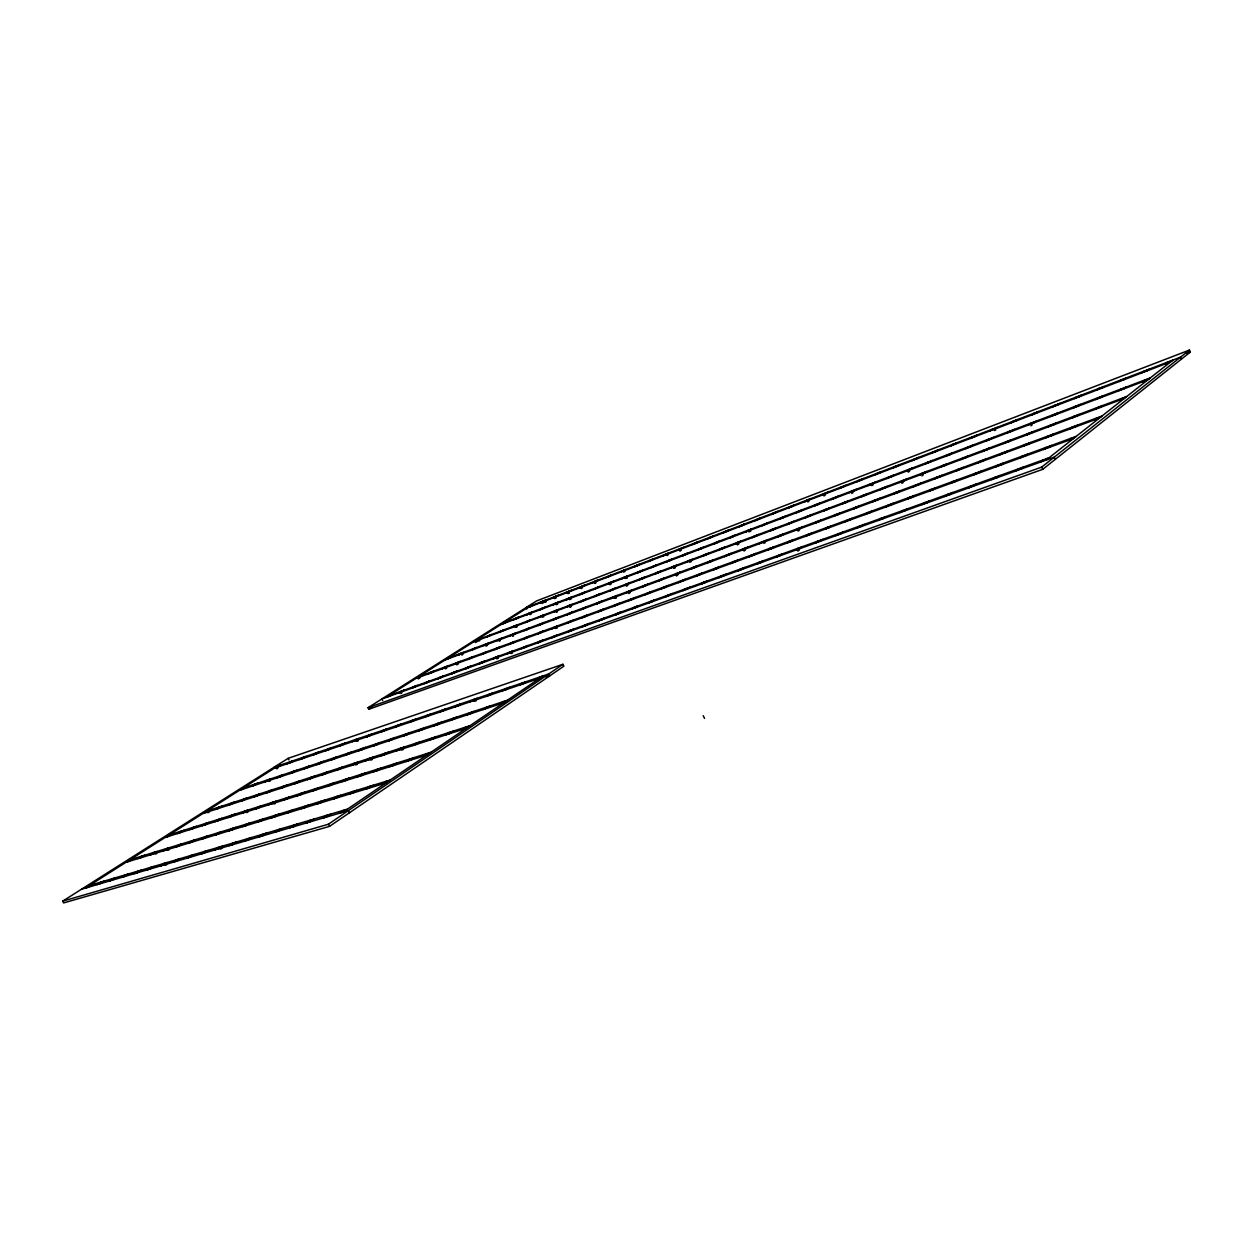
<?xml version="1.0" encoding="UTF-8"?>
<svg xmlns="http://www.w3.org/2000/svg" width="1253" height="1253" viewBox="0 0 1253 1253"><rect width="100%" height="100%" fill="white"/><g stroke="black" fill="none" stroke-linecap="round" stroke-linejoin="round"><path stroke-width="1.5" d="M1042.731 469.327L1190.35 352.046L1189.457 350.073L536.613 600.923L368.022 707.726L368.836 709.245L1042.731 469.327L1041.697 467.103L1189.457 350.073M1046.239 460.023L1172.933 360.065M1040.757 461.997L1043.592 459.757M1068.026 440.539L1070.735 438.409M1094.041 420.053L1096.641 418.016M1118.929 400.474L1121.404 398.532M1142.72 381.758L1145.085 379.894M1165.494 363.824L1167.765 362.039M1015.964 470.909L1018.83 468.685M1043.498 449.482L1046.239 447.352M1069.796 429.012L1072.411 426.975M1094.934 409.449L1097.44 407.507M1119.007 390.717L1121.404 388.853M1142.063 372.783L1144.365 370.998M1021.32 468.982L1024.171 466.758M1048.792 447.556L1051.533 445.426M1075.043 427.085L1077.643 425.049M1100.118 407.507L1102.624 405.565M1124.129 388.79L1126.525 386.911M1147.137 370.841L1149.424 369.055M991.703 479.633L994.6 477.409M1019.488 458.238L1022.26 456.108M1046.051 437.798L1048.698 435.762M1071.456 418.236L1073.978 416.294M1095.78 399.519L1098.208 397.64M1119.086 381.57L1121.419 379.769M996.949 477.753L999.831 475.514M1024.688 456.343L1027.444 454.212M1051.189 435.903L1053.82 433.867M1076.531 416.341L1079.052 414.383M1100.807 397.608L1103.22 395.744M1124.051 379.659L1126.369 377.873M967.989 488.169L970.903 485.945M996.01 466.805L998.798 464.675M1022.808 446.381L1025.471 444.361M1048.448 426.85L1051.001 424.892M1073.007 408.118L1075.466 406.254M1096.563 390.169L1098.912 388.383M973.111 486.321L976.024 484.097M1001.084 464.957L1003.872 462.827M1027.836 444.533L1030.483 442.497M1053.428 424.986L1055.966 423.044M1077.94 406.27L1080.384 404.39M1101.434 388.32L1103.783 386.519M944.778 496.517L947.707 494.293M973.017 475.2L975.821 473.07M1000.035 454.808L1002.729 452.772M1025.909 435.277L1028.478 433.334M1050.687 416.576L1053.162 414.696M1074.479 398.626L1076.844 396.825M949.79 494.7L952.719 492.492M977.982 473.383L980.786 471.253M1004.953 452.991L1007.647 450.955M1030.78 433.46L1033.349 431.518M1055.527 414.743L1057.986 412.879M1079.256 396.794L1081.621 395.008M926.969 502.907L929.914 500.699M955.366 481.638L958.2 479.507M982.556 461.261L985.265 459.24M1008.587 441.761L1011.187 439.819M1033.553 423.06L1036.027 421.196M1057.501 405.111L1059.881 403.325M1030.953 425.816L1032.19 424.892M922.051 504.677L925.012 502.469M950.51 483.407L953.329 481.293M977.732 463.046L980.441 461.026M1003.81 443.546L1006.41 441.604M1028.807 424.845L1031.313 422.981M1052.802 406.912L1055.198 405.111M899.811 512.681L902.802 510.472M928.457 491.442L931.308 489.328M955.882 471.128L958.608 469.092M982.148 451.644L984.78 449.702M1007.365 432.958L1009.871 431.095M1031.548 415.025L1033.976 413.239M904.619 510.942L907.595 508.734M933.219 489.704L936.069 487.589M960.597 469.374L963.322 467.353M986.831 449.89L989.447 447.947M1012.001 431.204L1014.507 429.34M1036.153 413.271L1038.565 411.485M882.754 518.82L885.746 516.612M911.526 497.629L914.392 495.515M939.092 477.33L941.833 475.31M965.515 457.878L968.146 455.935M990.872 439.208L993.394 437.344M1015.212 421.274L1017.64 419.489M878.04 520.512L881.047 518.303M906.859 499.32L909.725 497.222M934.456 479.038L937.213 477.017M960.926 459.585L963.557 457.643M986.315 440.931L988.852 439.067M1010.701 422.997L1013.129 421.212M856.723 528.171L859.73 525.978M885.699 507.042L888.581 504.943M913.468 486.806L916.241 484.786M940.11 467.385L942.757 465.443M965.671 448.731L968.224 446.882M990.23 430.828L992.689 429.043M861.328 526.511L864.335 524.318M890.272 505.382L893.154 503.267M918.01 485.115L920.767 483.094M944.605 465.693L947.252 463.751M970.135 447.039L972.688 445.191M994.663 429.137L997.106 427.351M835.829 535.689L838.868 533.496M864.962 514.607L867.859 512.508M892.888 494.402L895.676 492.398M919.686 475.012L922.349 473.086M945.42 456.405L947.988 454.541M970.151 438.503L972.61 436.717M840.356 534.06L843.379 531.867M869.441 512.978L872.354 510.879M897.336 492.758L900.124 490.737M924.103 473.368L926.766 471.426M949.805 454.745L952.358 452.881M974.489 436.843L976.964 435.057M921.91 475.921L923.242 474.95M815.374 543.05L818.413 540.857M844.632 522.031L847.561 519.932M872.715 501.858L875.502 499.853M899.654 482.515L902.348 480.588M925.544 463.923L928.128 462.059M950.432 446.052L952.906 444.267M819.791 541.453L822.829 539.276M849.033 520.418L851.946 518.319M877.069 500.245L879.872 498.24M903.993 480.886L906.671 478.959M929.836 462.294L932.42 460.431M954.692 444.408L957.182 442.622M901.878 483.392L903.225 482.421M795.31 550.255L798.365 548.078M824.709 529.299L827.638 527.2M852.917 509.172L855.736 507.167M879.998 489.86L882.707 487.934M906.029 471.3L908.629 469.452M931.057 453.445L933.563 451.66M799.649 548.704L802.703 546.512M829.016 527.717L831.945 525.634M857.193 507.59L860.012 505.585M884.258 488.278L886.952 486.352M910.258 469.703L912.842 467.855M935.255 451.847L937.745 450.062M797.785 551.101L799.32 550.02M908.19 472.162L909.49 471.238M775.654 557.334L781.903 554.171L776.735 556.786L778.896 555.251M805.178 536.425L808.122 534.342M833.496 516.361L836.331 514.356M860.717 497.081L863.427 495.154M886.873 478.552L889.489 476.704M912.043 460.712L914.565 458.943M779.914 555.799L782.968 553.622M809.407 534.874L812.336 532.791M837.709 514.811L840.528 512.806M864.883 495.515L867.593 493.588M891.024 476.986L893.624 475.122M916.162 459.146L918.668 457.361M756.389 564.257L759.475 562.096M786.007 543.41L788.967 541.327M814.45 523.394L817.285 521.405M841.781 504.16L844.506 502.249M868.078 485.663L870.694 483.815M893.373 467.855L895.895 466.085M760.555 562.754L763.641 560.592M790.157 541.907L793.102 539.824M818.569 521.875L821.404 519.87M845.885 502.625L848.61 500.714M872.135 484.128L874.766 482.28M897.414 466.304L899.936 464.534M798.067 531.115L799.492 530.113M851.774 493.463L853.089 492.554M737.5 571.055C754.149 562.017 732.379 574.735 740.727 568.987M767.212 550.271L770.172 548.203M795.765 530.301L798.615 528.312M823.205 511.114L825.946 509.204M849.612 492.648L852.244 490.8M875.033 474.871L877.57 473.101M741.588 569.582L744.674 567.421M771.284 548.783L774.244 546.715M799.806 528.813L802.656 526.824M827.231 509.611L829.956 507.7M853.606 491.129L856.238 489.296M878.995 473.352L881.532 471.582M722.981 576.27L726.067 574.125M752.755 555.549L755.731 553.466M781.386 535.626L784.237 533.637M808.905 516.455L811.662 514.544M835.391 498.021L838.038 496.188M860.905 480.275L863.458 478.489M718.971 577.711L722.057 575.566M748.777 556.99L751.753 554.922M777.408 537.083L780.274 535.094M804.959 517.943L810.707 515.124L805.914 517.364L807.887 516.095M831.475 499.508L834.122 497.676M857.005 481.763L859.558 479.993M700.787 584.258L703.888 582.112M730.671 563.599L733.663 561.532M759.396 543.739L762.278 541.766M787.041 524.647L789.797 522.736M813.651 506.259L816.314 504.411M839.291 488.529L841.859 486.759M704.719 582.833L707.82 580.687M734.587 562.174L737.578 560.107M763.296 542.298L766.163 540.325M790.925 523.19L793.682 521.279M817.504 504.787L820.167 502.954M842.94 487.025L844.741 485.772L840.183 487.997L845.681 485.303M744.031 551.038L745.457 550.051M823.973 495.969L825.257 495.092M682.963 590.664L686.064 588.534M712.91 570.084L715.902 568.016M741.729 550.286L744.595 548.297M769.452 531.225L772.208 529.314M796.141 512.869L798.819 511.036M821.874 495.186L824.458 493.416M686.816 589.27L689.917 587.14M716.763 568.674L719.739 566.622M745.551 548.861L748.417 546.888M773.258 529.8L776.03 527.889M799.931 511.443L802.609 509.611M825.649 493.745L828.217 491.975M329.539 826.369L563.897 666.189L562.926 664.294L288.143 758.331L62.65 901.173L63.637 902.927L329.539 826.369L328.396 824.223L62.65 901.173M665.453 596.961L668.569 594.83M695.478 576.443L701.257 573.514L696.464 575.941L698.594 574.485M724.359 556.692L727.241 554.719M752.16 537.694L754.933 535.798M778.943 519.384L781.621 517.552M804.771 501.733L807.355 499.963M669.149 595.488L671.326 594.094L666.471 596.444L672.36 593.468M699.252 575.064L702.244 573.013M728.118 555.314L731 553.34M755.904 536.3L758.676 534.389M782.671 517.975L785.349 516.142M808.31 500.26C815.405 495.593 796.469 506.306 811.051 498.553M737.406 544.789L738.8 543.849L737.829 544.522M328.396 824.223L562.926 664.294M339.218 813.307L343.682 810.268M382.149 784.112L386.425 781.214M423.169 756.217L427.242 753.445M462.388 729.544L466.288 726.897M499.931 704.014L503.675 701.476M535.908 679.565L542.157 676.401L536.973 679.016L539.51 677.293M648.287 603.132L651.403 601.017M678.359 582.676L681.366 580.64M707.303 563.004L710.2 561.031M735.182 544.053L737.97 542.157M762.043 525.774L764.722 523.958M787.949 508.154L790.533 506.4M342.915 812.226L543.222 675.853M651.999 601.8L655.115 599.67M682.071 581.329L685.062 579.293M710.999 561.642L713.881 559.668M738.863 542.674L741.635 540.779M765.708 524.396L768.387 522.564M791.583 506.776L794.183 505.006M322.475 818.24L326.923 815.233M365.328 789.249L369.588 786.367M406.285 761.542L410.357 758.785M445.457 735.025L449.373 732.379M482.985 709.637L486.728 707.099M518.961 685.297L522.532 682.869M631.434 609.193L634.551 607.078M661.553 588.816L664.56 586.78M690.56 569.191L693.457 567.233M718.486 550.286L721.289 548.407M745.425 532.071L748.119 530.238M771.409 514.482L774.009 512.728M326.093 817.175L330.557 814.152M368.962 788.137L373.222 785.255M409.935 760.383L414.007 757.626M449.122 733.835L453.022 731.204M486.65 708.415L490.393 705.893M522.626 684.06L526.213 681.632M635.083 607.877L638.2 605.763M665.186 587.485L668.194 585.449M694.178 567.86L697.075 565.886M722.104 548.939L724.892 547.044M749.028 530.708L751.722 528.876M774.84 513.057L776.688 511.819L772.318 514.028L777.58 511.349M309.616 822.031L314.08 819.023M352.406 793.196L356.666 790.314M393.317 765.614L397.389 762.873M432.473 739.223L436.373 736.592M469.969 713.944L473.712 711.422M505.93 689.714L509.517 687.286M618.387 613.735C626.249 608.3 606.421 620.047 621.582 611.746M648.615 593.53L651.623 591.51M677.654 573.952L680.567 572.01M705.533 555.016C712.628 550.145 694.225 560.921 708.446 553.215M732.629 536.91L735.323 535.094M758.66 519.353L761.276 517.599M676.401 575.988L677.842 575.002M306.077 823.08L310.54 820.073M348.851 794.277L353.111 791.41M389.746 766.742L393.818 764.001M428.886 740.382L432.786 737.766M466.382 715.134L470.11 712.628M502.343 690.92L505.93 688.508M614.878 615.145L618.011 613.046M645.044 594.83L648.052 592.81M674.098 575.268L676.996 573.326M702.087 556.426L704.891 554.546M729.089 538.242C742.81 530.802 725.393 540.967 731.909 536.503M755.136 520.7L757.752 518.946M290.054 827.794L294.486 824.819M332.718 799.195L336.963 796.36M373.551 771.848L377.607 769.123M412.629 745.645L416.529 743.029M450.093 720.538L453.837 718.032M486.039 696.449L489.625 694.037M598.621 620.987L601.753 618.888M628.834 600.751L631.841 598.73M657.919 581.251L660.832 579.309M685.971 562.456L688.774 560.577M713.035 544.319C727.053 536.754 709.151 547.138 715.855 542.58M739.145 526.824C753.037 519.384 734.947 529.721 741.886 525.132M293.515 826.776L297.963 823.801M336.211 798.13L340.456 795.279M377.043 770.736L381.116 768.011M416.153 744.501L420.037 741.886M453.617 719.363L457.361 716.857M489.563 695.258L493.149 692.846M602.145 619.734L605.277 617.619M632.342 599.467L635.349 597.446M661.333 579.857L663.37 578.588L658.859 580.781L664.325 578.009M689.463 561.156L692.267 559.261M716.512 543.003L719.206 541.186M742.606 525.493L745.222 523.738M276.803 768.825L277.712 768.246M274.36 832.415L278.792 829.47M316.931 804.019L321.175 801.184M357.685 776.829L361.741 774.135M396.715 750.798L400.6 748.198M434.133 725.816L437.877 723.341M470.063 701.852L473.634 699.472M582.661 626.735C597.399 618.637 578.26 630.04 585.84 624.761M612.905 606.562C627.502 598.558 608.425 609.866 615.975 604.651M642.037 587.124L644.95 585.182M670.12 568.376L672.939 566.513M697.232 550.302L699.941 548.485M723.42 532.838L726.035 531.084M277.759 831.428L282.191 828.468M320.345 802.969L324.59 800.15M361.115 775.748L365.171 773.038M400.161 749.686L404.046 747.086M437.595 724.673L441.322 722.182M473.509 700.693L477.095 698.297M586.122 625.498L589.255 623.399M616.351 605.309L619.374 603.288M645.389 585.762L647.425 584.478L642.961 586.655L648.381 583.914M673.566 567.092L676.369 565.228M700.662 549.002L703.372 547.185M726.709 531.46L728.557 530.223L724.297 532.384L729.434 529.784M258.995 836.941L263.412 834.012M301.472 808.733L305.701 805.93M342.132 781.731L346.173 779.037M381.1 755.841L384.984 753.257M418.486 731.016L422.214 728.541M454.369 707.178L457.956 704.797M566.982 632.373L570.131 630.29M597.242 612.278L600.265 610.258M626.406 592.904L629.335 590.962M654.552 574.219L657.355 572.339M681.71 556.175C695.399 548.736 677.528 559.167 684.514 554.452M707.929 538.759L710.561 537.004M262.316 835.97L266.748 833.026M304.808 807.715L309.037 804.912M345.483 780.666L349.54 777.972M384.483 754.745L388.367 752.16M421.869 729.888L425.597 727.413M457.768 706.019L461.355 703.638M570.381 631.152L573.514 629.069M600.626 611.041L603.664 609.021M629.789 591.651L632.702 589.709M657.841 572.856L659.83 571.54L655.46 573.749L660.738 571.086M685.062 554.907L687.787 553.09M711.171 537.396L713.035 536.253L708.806 538.304L713.912 535.72M628.693 593.577L630.149 592.606M247.217 840.418L251.618 837.505M289.584 812.367L293.813 809.563M330.181 785.49L334.238 782.812M369.102 759.725L372.987 757.157M406.458 734.994L410.17 732.535M442.325 711.25L445.896 708.885M554.891 636.587L557.115 635.114L552.526 637.432L558.055 634.629M585.198 616.664L588.221 614.675M614.315 597.242L616.272 595.848L611.965 598.12L617.306 595.41M642.538 578.698L645.358 576.834M669.729 560.702L672.454 558.901M695.995 543.316L698.626 541.578M232.416 844.788L236.801 841.875M274.673 816.909L278.886 814.137M315.192 790.204L319.217 787.557M354.035 764.596L357.904 762.043M391.328 740.006L395.04 737.563M427.148 716.387L430.734 714.038M539.73 642.178L542.862 640.111M570.021 622.208L573.044 620.204M599.232 602.944L602.145 601.017M627.424 584.352L630.243 582.504M654.646 566.403L657.371 564.617M680.865 548.986L682.713 547.843L678.578 549.863L683.59 547.326M626.375 586.247L627.784 585.308M679.799 550.975L681.115 550.114L680.191 550.725M243.959 841.374L248.36 838.461M286.31 813.369L290.539 810.566M326.892 786.524L330.933 783.845M365.798 760.79L369.682 758.222M403.137 736.106L406.849 733.631M438.989 712.377L442.56 710.012M551.586 637.918L554.719 635.835M581.862 617.886L584.885 615.881M611.057 598.574L613.97 596.647M639.234 579.951L642.037 578.087M666.424 561.955L669.149 560.154M692.705 544.569C705.752 537.521 689.134 547.169 695.431 542.909M229.221 845.712L233.622 842.83M271.478 817.896L275.676 815.123M311.95 791.223L315.991 788.576M350.793 765.646L354.662 763.093M388.07 741.087L391.782 738.644M423.89 717.499L427.461 715.15M536.456 643.353C550.647 635.522 532.29 646.532 539.604 641.411M566.748 623.399L569.77 621.41M595.958 604.15L598.887 602.239M624.166 585.574L626.986 583.726M651.388 567.64L654.113 565.839M677.716 550.302L680.348 548.563M214.796 849.973L219.181 847.091M256.928 822.328L261.125 819.587M297.306 795.843L301.331 793.196M336.07 770.407L339.939 767.87M373.284 745.989L376.996 743.562M409.073 722.511L412.644 720.177M521.577 648.709L524.725 646.642M551.884 628.818L557.209 626.124L552.886 628.395L554.938 626.954M581.11 609.647L584.039 607.721M609.334 591.118L614.487 588.518L610.336 590.696L612.216 589.364M636.602 573.232L641.661 570.679L637.479 572.793L639.406 571.525M662.962 555.94C675.915 548.924 659.313 558.572 665.688 554.28M217.912 849.048L222.298 846.167M260.076 821.373L264.273 818.616M300.485 794.841L304.51 792.194M339.25 769.373L343.118 766.836M376.48 744.924L380.207 742.496M412.268 721.43L415.839 719.081M524.803 647.55L527.936 645.483M555.095 627.643L558.118 625.654M584.321 608.457L587.25 606.53M612.545 589.928L615.364 588.064M639.813 572.026L642.538 570.225M666.157 554.719L668.804 552.996M609.866 584.791L611.229 583.898M200.652 854.139L205.022 851.288M242.659 826.682L246.841 823.957M282.943 800.354L286.968 797.738M321.629 775.074L325.482 772.568M358.781 750.798L362.493 748.37M394.507 727.445L398.078 725.111M506.964 653.956L512.336 651.231L507.888 653.486L510.112 652.046M537.271 634.159L540.294 632.17M566.513 615.035L571.713 612.404L567.405 614.581L569.473 613.234M594.752 596.585L597.587 594.736M622.052 578.745L624.793 576.96M648.443 561.501L651.09 559.762M203.722 853.23L208.092 850.38M245.745 825.743L249.927 823.002M286.06 799.383L290.069 796.751M324.746 774.072L328.615 771.55M361.929 749.764L365.625 747.336M397.655 726.38L401.226 724.046M510.128 652.813L513.26 650.761M540.403 632.875C548.516 627.596 528.766 638.905 543.457 631.011M569.676 613.876L572.605 611.965M597.869 595.3L599.764 593.969L595.629 596.13L600.735 593.546M625.137 577.461L627.08 576.192L622.913 578.306L627.941 575.769M651.591 560.295L654.238 558.556M186.807 858.227L191.161 855.392M228.688 830.958L232.854 828.233M268.862 804.786L272.872 802.186M307.455 779.664L311.308 777.158M344.544 755.512L348.256 753.1M380.223 732.285L383.794 729.966M492.586 659.125L495.734 657.089M522.893 639.39C536.582 631.904 518.726 642.444 525.931 637.542M552.15 620.345L557.303 617.745L553.121 619.937L555.11 618.559M580.421 601.941L583.24 600.109M607.736 584.164L612.717 581.643L608.692 583.741L610.524 582.473M634.159 566.951L639.061 564.476L634.989 566.528L636.869 565.307M189.798 857.334L194.152 854.499M231.711 830.034L235.877 827.309M271.917 803.831L275.926 801.215M310.525 778.677L314.378 776.171M347.629 754.494L351.326 752.082M383.324 731.235L386.879 728.917M495.702 658.013L498.851 655.961M526.009 638.263L529.032 636.289M555.267 619.201L558.18 617.29M583.522 600.782L586.341 598.934M610.837 582.99L613.563 581.204M637.244 565.776L639.891 564.054M173.227 862.221L177.566 859.401M214.968 835.14L219.134 832.446M255.048 809.14L259.042 806.54M293.547 784.159L297.4 781.668M330.573 760.148L334.269 757.752M366.189 737.046L369.745 734.728M478.458 664.2L481.606 662.164M508.765 644.559L511.788 642.585M538.023 625.576L543.129 622.976L538.978 625.153L540.967 623.79M566.293 607.235L569.128 605.387M593.64 589.49C606.734 582.394 589.536 592.387 596.412 587.814M620.078 572.339L624.949 569.88L620.908 571.916L622.788 570.695M176.156 861.359L180.495 858.54M217.928 834.232L222.094 831.538M258.04 808.201L262.034 805.601M296.554 783.188L300.407 780.697M333.596 759.146L337.292 756.749M369.228 736.012L372.783 733.694M481.528 663.103L484.66 661.067M511.819 643.431L514.858 641.473M541.077 624.433L544.006 622.537M569.348 606.092L572.182 604.244M596.694 588.33L599.42 586.561M623.133 571.164L625.78 569.457M512.696 636.352L513.636 635.804M594.658 583.459L595.974 582.614L595.05 583.225M159.914 866.152L164.237 863.348M201.529 839.244L205.68 836.565M241.484 813.416L245.478 810.832M279.905 788.576L283.742 786.101M316.852 764.69L320.533 762.31M352.406 741.713L355.962 739.411M464.565 669.196L469.812 666.549L465.536 668.789L467.698 667.316M494.857 649.618L497.895 647.66M524.13 630.713C537.239 623.524 520.481 633.47 527.059 628.928M552.401 612.419L557.397 609.898L553.34 612.028L555.267 610.697M579.763 594.736L584.665 592.262L580.687 594.345L582.535 593.061M606.233 577.633L611.057 575.19L607.157 577.226L608.927 576.004M162.78 865.29L167.119 862.503M204.427 838.351L208.578 835.673M244.429 812.492L248.407 809.908M282.849 787.62L286.686 785.145M319.813 763.719L323.509 761.323M355.398 740.695L358.938 738.393M467.588 668.115L470.721 666.095M497.88 648.396L499.947 646.971L495.749 649.179L500.902 646.564M527.137 629.601L530.066 627.706M555.408 611.292L558.243 609.475M582.77 593.609L585.511 591.839M609.224 576.49L611.887 574.767M136.812 872.949L141.119 870.193M178.192 846.37L182.311 843.708M217.959 820.825L221.922 818.272M256.192 796.25L260.013 793.791M292.998 772.6L296.679 770.235M328.443 749.827L331.982 747.555M440.383 677.904L443.515 675.884M470.674 658.326C477.926 653.486 460.258 663.839 473.681 656.509M499.9 639.547C507.089 634.832 489.594 644.919 502.829 637.777M528.171 621.378C535.689 616.492 517.364 627.064 531.021 619.671M555.565 603.899L558.305 602.145M582.05 586.874L584.712 585.167M499.242 641.317L500.166 640.769M581.22 588.597L582.535 587.735M146.852 869.989L151.159 867.217M188.326 843.269L192.476 840.606M228.187 817.598L232.165 815.03M266.497 792.914L270.319 790.455M303.367 769.17L307.048 766.789M338.874 746.287L342.414 744.016M450.908 674.114L454.04 672.094M481.183 654.614L486.305 652.014L482.06 654.16L484.206 652.782M510.441 635.757L515.469 633.219L511.381 635.365L513.385 633.987M538.727 617.541L543.677 615.035L539.667 617.134L541.578 615.818M566.09 599.905L568.831 598.151M592.575 582.849L595.238 581.141M149.671 869.159L153.994 866.387M191.192 842.392L195.327 839.729M231.069 816.69L235.047 814.121M269.395 791.974L273.232 789.515M306.28 768.199L309.977 765.818M341.803 745.3L345.342 743.013M453.868 673.049L457 671.028M484.144 653.533L487.182 651.576M513.401 634.676L516.33 632.781M541.688 616.429L544.522 614.612M569.05 598.793L571.791 597.023M595.488 581.643C602.568 577.116 585.402 586.811 598.198 580.014M124.204 876.661L128.479 873.921M165.443 850.254L169.547 847.623M205.085 824.866L209.032 822.328M243.223 800.448L247.029 798.004M279.936 776.923L283.617 774.573M315.317 754.275L318.857 752.004M427.116 682.666L430.249 680.661M457.361 663.307L460.399 661.365M486.603 644.575L489.531 642.695M514.889 626.453L517.724 624.652M542.251 608.833L544.194 607.595L540.215 609.6L545.008 607.172M568.784 591.949L571.431 590.257M456.812 664.904L458.316 663.933M485.976 646.203L487.448 645.264M567.969 593.64L569.301 592.794L568.361 593.405M134.04 873.764L138.331 871.007M175.389 847.216L179.508 844.569M215.124 821.702L219.087 819.164M253.341 797.174L257.163 794.715M290.132 773.555L293.813 771.19M325.561 750.798L329.1 748.527M437.469 678.954L440.602 676.933M467.729 659.517L470.768 657.574M496.987 640.737L499.916 638.858M525.273 622.569L528.108 620.752M552.651 604.995L555.392 603.241M579.152 587.986C591.714 581.157 575.174 590.789 581.831 586.373M109.152 881.094L113.428 878.384M150.219 854.906L154.323 852.291M189.72 829.705L193.667 827.184M227.733 805.46L231.539 803.032M264.352 782.091L268.001 779.758M299.639 759.584L303.163 757.329M411.25 688.383L414.383 686.378M441.479 669.102L446.46 666.565L442.325 668.663L444.47 667.301M470.689 650.448C483.533 643.369 466.883 653.283 473.603 648.709M498.976 632.42L501.811 630.604M526.354 614.957L529.095 613.203M552.871 598.026L555.533 596.334M111.83 880.311L116.09 877.586M152.913 854.076L157.017 851.46M192.445 828.844L196.392 826.322M230.474 804.567L234.28 802.139M267.108 781.183L270.773 778.849M302.427 758.645L305.951 756.389M414.07 687.364L417.202 685.36M444.298 668.068L447.321 666.142M473.524 649.414L476.453 647.535M501.795 631.355L504.63 629.554M529.173 613.876L531.93 612.122M555.674 596.867C562.66 592.465 545.541 602.066 558.352 595.253M554.922 598.621L556.254 597.775M121.478 877.46L125.754 874.735M162.686 851.1L166.806 848.469M202.313 825.743L206.259 823.205M240.419 801.356L244.225 798.913M277.132 777.862L280.797 775.513M312.483 755.23L316.022 752.975M424.25 683.699L427.383 681.695M454.494 664.341L457.533 662.414M483.736 645.64L486.665 643.76M512.023 627.534L514.858 625.717M539.401 610.007L542.142 608.253M565.902 593.045L568.564 591.353M97.061 884.665L101.305 881.955M137.987 858.634L142.075 856.034M177.362 833.59L181.293 831.099M215.265 809.485L219.056 807.073M251.79 786.257L255.44 783.939M287.015 763.86L290.524 761.62M398.454 692.987L401.586 690.998M428.651 673.769L433.601 671.263L429.497 673.347L431.643 671.984M457.862 655.194L460.791 653.346M486.133 637.229L490.925 634.801L486.947 636.806L488.952 635.537M513.495 619.812C525.743 613.14 509.846 622.443 516.252 618.168M540.027 602.944L542.69 601.252M99.676 883.898L103.936 881.188M140.634 857.835L144.721 855.219M180.04 832.759L183.972 830.253M217.959 808.608L221.75 806.196M254.516 785.349L258.165 783.031M289.741 762.936L293.265 760.696M401.226 691.985L404.359 689.996M431.424 672.767L434.446 670.841M460.665 654.05L462.733 652.735L458.692 654.771L463.563 652.312M488.905 636.179L491.74 634.378M516.283 618.763L519.024 617.009M542.8 601.879L545.462 600.187M542.079 603.523L543.41 602.677M544.867 602.458L546.198 601.612L544.804 602.145M85.188 888.158L278.103 765.834M385.861 697.514L530.019 606.092C535.783 603.883 524.506 609.491 530.035 606.186M87.757 887.406L92.002 884.712M128.573 861.516L132.646 858.931M167.839 836.597L171.771 834.106M205.664 812.586L209.455 810.19M242.127 789.468L245.776 787.15M277.273 767.149L280.797 764.925M388.587 696.527L391.719 694.538M418.768 677.387L421.791 675.461M447.979 658.733L450.046 657.418L446.052 659.454L450.876 657.011M476.218 640.925L479.053 639.14M503.581 623.555L506.322 621.817M530.113 606.734L532.776 605.042M368.836 709.245L371.906 707.287M418.33 678.922L419.833 677.951M475.639 642.507L477.048 641.614M400.819 693.52L401.79 692.956M388.931 695.681C382.369 699.534 394.789 693.348 388.931 695.681L1049.074 457.784M807.762 501.967L808.905 501.388M476.297 640.267C470.282 643.823 482.107 637.887 476.297 640.267L1126.682 396.543M666.988 555.549L667.959 555.126M569.943 607.032L570.992 606.53M673.848 568.22L674.975 567.703M614.863 598.37L615.975 597.853M871.759 485.616L872.996 485.036M356.776 741.29L357.904 740.758M516.142 627.064L517.05 626.672L515.625 627.205M626.171 578.322L627.142 577.899L625.56 578.494M557.084 611.73L556.034 612.216L557.522 611.558M462.059 654.692L462.952 654.317L461.558 654.818M445.786 668.554L446.694 668.178L445.285 668.695M994.475 430.546L995.743 430.014M497.143 658.561L498.13 658.154L496.564 658.702M763.923 543.301L765.082 542.815M1186.701 353.44L1190.35 352.046M527.372 607.783L1170.678 361.851M623.477 572.104L624.996 571.525M503.581 622.866L1150.317 377.905M500.84 624.605L1147.952 379.769M529.847 614.659L531.256 614.111M556.144 604.713L557.601 604.165M569.598 599.639L571.07 599.075M748.934 531.883L750.719 531.209M473.477 641.959L1124.207 398.501M478.427 641.097L479.805 640.581M542.345 617.228L543.818 616.68M569.911 606.922L571.431 606.358M673.754 568.142L675.461 567.499M689.604 562.221L691.343 561.563M448.135 658.013L1101.982 416.043M445.222 659.877L1099.398 418.079M614.8 598.276L616.46 597.665M419.05 676.463L1076.139 436.42M416.027 678.374L1073.445 438.566M555.737 628.458L557.35 627.878M510.942 653.549L512.524 652.97M368.022 707.726L1041.697 467.103M274.188 767.165L548.72 673.989L549.691 675.9L546.026 677.137M274.595 768.058L539.636 678.296M356.854 741.103L358.342 740.601M474.589 701.288L476.312 700.709M243.098 788.043L507.418 700.239M239.448 790.345L503.675 702.776M268.909 781.418L270.288 780.964M206.792 811.051L470.032 725.675M203.017 813.448L466.132 728.338M207.7 812.711L209.032 812.273M355.633 764.925L357.262 764.408M370.653 760.085L372.313 759.553M401.602 750.093L403.325 749.529M169.139 834.937L430.985 752.27M165.224 837.411L426.897 755.042M246.449 812.602L247.906 812.148M273.859 804.003L275.378 803.518M130.046 859.715L390.137 780.071M125.973 862.299L385.861 782.984M155.278 854.029L156.641 853.622M167.777 850.223L169.139 849.8M89.417 885.479L347.394 809.172M81.461 889.254L348.35 810.613L349.477 812.727M165.255 865.196L166.696 864.774M220.23 849.017L221.797 848.563M288.143 758.331L289.004 759.913M382.698 700.443L381.899 698.939L1054.29 457.126L1055.324 459.334M526.761 609.036L526.041 607.627L1180.514 357.152L1181.422 359.141M703.199 715.698L704.546 718.392M279.889 765.301L275.503 767.682L279.889 765.301M277.806 814.575L272.559 817.457L277.806 814.575M278.072 777.377L282.661 774.965L278.072 777.377M725.33 556.113L730.029 553.92L725.33 556.113M725.033 574.641L720.005 577.085L725.033 574.641M275.503 831.835L281.032 828.906L275.503 831.835M723.952 547.514L719.426 549.722L723.952 547.514M274.893 801.638L269.896 804.269L274.893 801.638M272.246 789.907L267.484 792.507L272.246 789.907M718.752 567.123L713.912 569.567L718.752 567.123M269.834 779.225L265.291 781.715L269.834 779.225M265.62 833.464L260.123 836.503L265.62 833.464M263.193 819.039L257.993 821.905L263.193 819.039M712.926 560.154L708.274 562.425L712.926 560.154M261.016 806.008L256.066 808.733L261.016 806.008M706.802 581.22L701.821 583.726L706.802 581.22M259.042 794.183L254.312 796.767L259.042 794.183M257.241 783.407L252.714 785.882L257.241 783.407M250.506 837.944L245.071 840.951L250.506 837.944M702.463 547.639L698.14 549.848L702.463 547.639M248.877 823.425L243.708 826.275L248.877 823.425M247.405 810.315L242.502 812.899L247.405 810.315M696.12 566.372L691.515 568.705L696.12 566.372M246.074 798.396L241.375 800.965L246.074 798.396M1172.025 360.629L1166.418 363.245L1172.025 360.629M244.852 787.526L240.372 789.876L244.852 787.526M688.899 587.657L683.997 590.038L688.899 587.657M235.721 842.314L230.317 845.289L235.721 842.314M691.343 559.731L686.895 561.986L691.343 559.731M234.844 827.716L229.722 830.535L234.844 827.716M684.091 579.779L679.345 582.191L684.091 579.779M234.06 814.528L229.189 817.081L234.06 814.528M233.34 802.531L228.672 805.068L233.34 802.531M679.612 572.48L675.038 574.798L679.612 572.48M221.233 846.605L215.892 849.409L221.233 846.605M1149.377 378.5L1143.691 381.022L1149.377 378.5M221.076 831.945L215.986 834.733L221.076 831.945M675.445 565.683L671.06 567.828L675.445 565.683M1148.515 369.635L1142.971 372.204L1148.515 369.635M220.951 818.663L216.127 821.201L220.951 818.663M220.826 806.587L216.189 809.109L220.826 806.587M667.222 585.95L662.524 588.315L667.222 585.95M671.577 559.355L667.301 561.501L671.577 559.355M207.027 850.803L201.717 853.716L207.027 850.803M207.575 836.064L202.532 838.837L207.575 836.064M208.076 822.72L203.268 825.351L208.076 822.72M654.129 600.187L649.289 602.63L654.129 600.187M1125.711 397.17L1119.9 399.864L1125.711 397.17M208.531 810.566L203.957 812.978L208.531 810.566M1125.586 387.506L1119.947 390.122L1125.586 387.506M1125.46 378.453L1120.041 380.865L1125.46 378.453M650.667 591.996L646.031 594.235L650.667 591.996M193.119 854.906L187.84 857.804L193.119 854.906M656.494 565.056L652.296 567.108L656.494 565.056M194.34 840.121L189.328 842.877L194.34 840.121M195.437 826.714L190.66 829.329L195.437 826.714M653.393 558.995L649.289 561.062L653.393 558.995M637.213 606.264L632.42 608.692L637.213 606.264M644.465 577.288L640.158 579.387L644.465 577.288M179.477 858.947L174.245 861.813L179.477 858.947M1100.98 416.685L1095.059 419.41L1100.98 416.685M1101.653 406.176L1095.952 408.697L1101.653 406.176M181.34 844.099L176.36 846.824L181.34 844.099M634.394 597.932L629.82 600.156L634.394 597.932M1102.28 396.34L1096.72 398.924L1102.28 396.34M183.032 830.629L178.333 833.104L183.032 830.629M1102.859 387.099L1097.518 389.479L1102.859 387.099M631.794 590.179L627.33 592.434L631.794 590.179M166.101 862.894L160.917 865.745L166.101 862.894M168.591 848.015L163.657 850.709L168.591 848.015M629.351 582.958L625.09 585.041L629.351 582.958M170.847 834.482L166.132 837.051L170.847 834.482M1075.105 437.093L1069.06 439.866L1075.105 437.093M1076.64 425.675L1070.798 428.385L1076.64 425.675M1078.081 415.009L1072.568 417.672L1078.081 415.009M152.991 866.778L147.838 869.598L152.991 866.778M1079.444 404.985L1073.946 407.538L1079.444 404.985M1080.712 395.572L1075.434 397.921L1080.712 395.572M156.077 851.836L151.174 854.515L156.077 851.836M604.306 618.121L599.607 620.501L604.306 618.121M602.724 609.506L598.182 611.793L602.724 609.506M1047.994 458.473L1041.838 461.308L1047.994 458.473M140.132 870.584L135.136 873.419L140.132 870.584M1050.484 446.084L1044.532 448.825L1050.484 446.084M143.782 855.611L139.036 858.289L143.782 855.611M1052.818 434.493L1047.054 437.156L1052.818 434.493M601.236 601.487L596.976 603.727L601.236 601.487M1054.995 423.655L1049.419 426.239L1054.995 423.655M1057.046 413.459L1051.643 415.98L1057.046 413.459M1058.973 403.889L1053.726 406.332L1058.973 403.889M127.508 874.312L122.449 877.084L127.508 874.312M131.722 859.292L126.898 861.939L131.722 859.292M587.281 615.145L582.896 617.447L587.281 615.145M1023.106 467.432L1017.17 470.298L1023.106 467.432M586.357 606.985L582.112 609.224L586.357 606.985M1026.411 454.87L1020.537 457.58L1026.411 454.87M1029.496 443.123L1023.811 445.755L1029.496 443.123M115.135 877.977L110.107 880.718L115.135 877.977M572.558 629.554L568.048 631.935L572.558 629.554M1032.378 432.113L1026.88 434.666L1032.378 432.113M585.48 599.388L581.282 601.503L585.48 599.388M1035.103 421.775L1029.872 424.313L1035.103 421.775M572.12 620.674L567.672 622.929L572.12 620.674M1037.656 412.049L1032.582 414.508L1037.656 412.049M102.997 881.564L98.11 884.336L102.997 881.564M998.766 476.203L992.783 478.944L998.766 476.203M1002.839 463.485L997.153 466.226L1002.839 463.485M571.321 604.682L567.249 606.812L571.321 604.682M1006.645 451.581L1001.037 454.166L1006.645 451.581M1010.216 440.414L1004.781 442.935L1010.216 440.414M570.961 597.446L567.014 599.514L570.961 597.446M1013.567 429.936L1008.305 432.379L1013.567 429.936M91.062 885.088L86.222 887.829L91.062 885.088M525.148 682.165L520.011 684.764L525.148 682.165M1016.731 420.053L1011.61 422.433L1016.731 420.053M570.632 590.664L566.81 592.653L570.632 590.664M974.944 484.77L969.164 487.574L974.944 484.77M506.322 700.787L501.028 703.466L506.322 700.787M979.752 471.911L974.051 474.542L979.752 471.911M984.263 459.867L978.734 462.42L984.263 459.867M557.475 602.552L553.56 604.604L557.475 602.552M508.467 687.819L503.393 690.387L508.467 687.819M988.492 448.558L983.229 451.111L988.492 448.558M992.454 437.923L987.348 440.398L992.454 437.923M996.198 427.899L991.248 430.312L996.198 427.899M527.012 645.953L522.595 648.271L527.012 645.953M489.312 706.441L484.159 709.167L489.312 706.441M951.654 493.165L945.843 495.828L951.654 493.165M957.167 480.165L951.544 482.75L957.167 480.165M492.116 693.379L487.166 695.979L492.116 693.379M962.335 467.98L956.885 470.501L962.335 467.98M544.663 600.594L540.826 602.536L544.663 600.594M967.191 456.531L961.897 458.99L967.191 456.531M468.92 726.254L463.516 728.98L468.92 726.254M971.748 445.77L966.611 448.151L971.748 445.77M976.056 435.621L971.138 438.002L976.056 435.621M472.632 711.97L467.526 714.664L472.632 711.97M513.965 641.912L509.658 644.105L513.965 641.912M531.1 612.545L527.247 614.565L531.1 612.545M476.062 698.814L471.097 701.335L476.062 698.814M928.849 501.372L923.116 504.004L928.849 501.372M935.036 488.247L929.569 490.878L935.036 488.247M451.926 731.752L446.569 734.462L451.926 731.752M940.846 475.921L935.458 478.411L940.846 475.921M497.927 656.431L493.51 658.655L497.927 656.431M516.894 625.075L512.931 627.142L516.894 625.075M946.297 464.346L941.066 466.774L946.297 464.346M951.434 453.461L946.36 455.826L951.434 453.461M456.296 717.405L451.158 719.989L456.296 717.405M956.274 443.186L951.34 445.488L956.274 443.186M429.842 752.849L424.313 755.637L429.842 752.849M460.321 704.155L455.403 706.661L460.321 704.155M906.53 509.407L900.891 512.007L906.53 509.407M435.277 737.156L429.983 739.834L435.277 737.156M483.752 661.521L479.445 663.792L483.752 661.521M913.359 496.157L907.892 498.678L913.359 496.157M503.8 629.961L499.869 632.029L503.8 629.961M919.78 483.721L914.471 486.18L919.78 483.721M440.273 722.715L435.245 725.377L440.273 722.715M925.81 472.021L920.642 474.417L925.81 472.021M505.523 622.224L501.639 624.198L505.523 622.224M931.48 461.01L926.468 463.344L931.48 461.01M412.879 758.19L407.46 761.057L412.879 758.19M444.878 709.402L440.007 711.876L444.878 709.402M936.852 450.61L931.966 452.897L936.852 450.61M488.686 643.134L484.645 645.248L488.686 643.134M418.956 742.449L413.772 745.19L418.956 742.449M388.963 780.666L383.371 783.626L388.963 780.666M884.681 517.27L879.105 519.838L884.681 517.27M424.563 727.93L419.52 730.483L424.563 727.93M892.136 503.91L886.732 506.4L892.136 503.91M899.121 491.364L893.89 493.792L899.121 491.364M396.261 763.437L390.905 766.272L396.261 763.437M429.732 714.539L424.892 716.998L429.732 714.539M905.715 479.554L900.688 481.998L905.715 479.554M911.918 468.418L906.968 470.736L911.918 468.418M402.965 747.618L397.827 750.343L402.965 747.618M917.776 457.909L912.951 460.164L917.776 457.909M456.108 671.483L451.863 673.707L456.108 671.483M372.063 785.835L366.518 788.779L372.063 785.835M409.151 733.052L404.155 735.574L409.151 733.052M459.538 661.803L455.419 663.949L459.538 661.803M863.286 524.976L857.788 527.513L863.286 524.976M380.004 768.575L374.694 771.378L380.004 768.575M871.321 511.506L865.995 513.981L871.321 511.506M414.853 719.582L410.06 722.01L414.853 719.582M878.886 498.851L873.701 501.247L878.886 498.851M346.188 809.783L340.44 812.837L346.188 809.783M885.996 486.931L881.016 489.343L885.996 486.931M387.302 752.708L382.196 755.402L387.302 752.708M892.7 475.701L887.813 477.973L892.7 475.701M442.638 676.338L438.409 678.546L442.638 676.338M355.523 790.894L350.026 793.807L355.523 790.894M899.043 465.082L894.329 467.369L899.043 465.082M394.022 738.08L389.135 740.664L394.022 738.08M364.075 773.602L358.812 776.39L364.075 773.602M400.24 724.547L395.541 727.022L400.24 724.547M842.314 532.525L836.941 535.125L842.314 532.525M329.367 814.748L323.666 817.77L329.367 814.748M850.928 518.961L845.665 521.389L850.928 518.961M371.937 757.689L366.878 760.352L371.937 757.689M429.372 681.115L425.127 683.261L429.372 681.115M859.025 506.196L853.951 508.655L859.025 506.196M866.637 494.183L861.719 496.564L866.637 494.183M339.328 795.859L333.878 798.741L339.328 795.859M873.842 482.844L869.049 485.162L873.842 482.844M379.189 742.998L374.334 745.566L379.189 742.998M880.64 472.115L875.988 474.386L880.64 472.115M348.459 778.52L343.244 781.292L348.459 778.52M385.908 729.418L381.241 731.877L385.908 729.418M312.905 819.619L307.267 822.61L312.905 819.619M356.87 762.576L351.858 765.223L356.87 762.576M821.78 539.918L816.47 542.486L821.78 539.918M416.325 685.814L412.159 687.991L416.325 685.814M830.927 526.26L825.774 528.75L830.927 526.26M364.623 747.837L359.815 750.375L364.623 747.837M323.462 800.714L318.074 803.565L323.462 800.714M839.541 513.401L834.482 515.75L839.541 513.401M420.945 675.9L416.92 677.998L420.945 675.9M847.654 501.294L842.736 503.581L847.654 501.294M855.313 489.86L850.536 492.084L855.313 489.86M371.828 734.195L367.192 736.623L371.828 734.195M333.157 783.36L327.988 786.085L333.157 783.36M862.55 479.038L857.945 481.277L862.55 479.038M296.804 824.38L291.213 827.34L296.804 824.38M342.085 767.369L337.12 769.984L342.085 767.369M403.497 690.434L399.315 692.549L403.497 690.434M307.925 805.46L302.568 808.185L307.925 805.46M801.654 547.169L796.391 549.707L801.654 547.169M350.339 752.583L345.562 755.105L350.339 752.583M811.317 533.418L806.227 535.892L811.317 533.418M820.417 520.481L815.468 522.877L820.417 520.481M357.982 738.878L353.393 741.306L357.982 738.878M318.152 788.09L313.031 790.8L318.152 788.09M829.016 508.279L824.192 510.613L829.016 508.279M837.114 496.736L832.431 499.023L837.114 496.736M327.581 772.067L322.663 774.667L327.581 772.067M336.305 757.251L331.575 759.741L336.305 757.251M292.716 810.127L287.423 812.931L292.716 810.127M303.445 792.726L298.371 795.404L303.445 792.726M344.403 743.499L339.845 745.895L344.403 743.499M792.1 540.435L787.056 542.894L792.1 540.435M801.669 527.419L796.767 529.8L801.669 527.419M313.36 776.672L308.473 779.256L313.36 776.672M819.243 503.518L814.607 505.773L819.243 503.518M827.325 492.523L822.814 494.716L827.325 492.523M322.538 761.824L317.839 764.283L322.538 761.824M331.043 748.025L326.516 750.406L331.043 748.025M289.036 797.284L283.992 799.837L289.036 797.284M762.591 561.234L757.454 563.725L762.591 561.234M299.404 781.199L294.565 783.751L299.404 781.199M773.226 547.326L768.246 549.754L773.226 547.326M783.266 534.232L778.411 536.582L783.266 534.232M792.726 521.859L788.012 524.146L792.726 521.859M309.005 766.303L304.338 768.669L309.005 766.303M801.685 510.159L797.096 512.399L801.685 510.159M317.917 752.473L313.438 754.839L317.917 752.473M285.7 785.647L280.891 788.168L285.7 785.647M754.729 554.092L749.795 556.489L754.729 554.092M295.708 770.72L291.088 773.148L295.708 770.72M765.191 540.904L760.399 543.238L765.191 540.904M775.074 528.468L770.407 530.739L775.074 528.468M305.027 756.859L300.563 759.193L305.027 756.859M784.425 516.69L779.883 518.914L784.425 516.69M793.29 505.539L788.857 507.7L793.29 505.539M736.56 560.717L731.689 563.083L736.56 560.717M757.736 534.968L753.116 537.208L757.736 534.968M747.446 547.483L742.7 549.785L747.446 547.483M292.356 761.151L287.924 763.39L292.356 761.151M767.462 523.112L762.967 525.305L767.462 523.112M750.798 529.424L746.349 531.601L750.798 529.424M740.695 541.343L736.122 543.567L740.695 541.343M760.383 518.131L756.045 520.246L760.383 518.131"/></g></svg>
